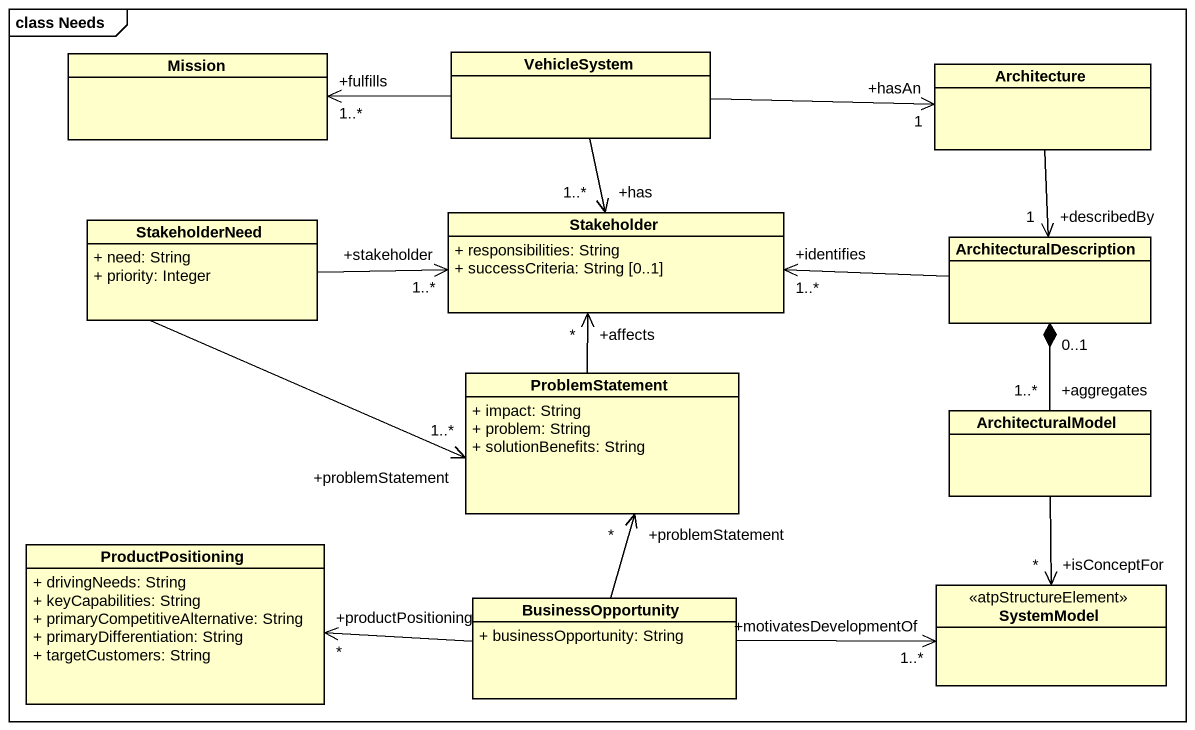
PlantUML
@startuml
mainframe class Needs
hide circle
hide empty members
skinparam classAttributeIconSize 0
class Mission
class VehicleSystem
class Architecture
class StakeholderNeed {
  + need: String
  + priority: Integer
}
class Stakeholder {
  + responsibilities: String
  + successCriteria: String [0..1]
}
class ArchitecturalDescription
class ProblemStatement {
  + impact: String
  + problem: String
  + solutionBenefits: String
}
class ArchitecturalModel
class ProductPositioning {
  + drivingNeeds: String
  + keyCapabilities: String
  + primaryCompetitiveAlternative: String
  + primaryDifferentiation: String
  + targetCustomers: String
}
class BusinessOpportunity {
  + businessOpportunity: String
}
class SystemModel <<atpStructureElement>>
VehicleSystem -left-> "+fulfills\n1..*" Mission
VehicleSystem -right-> "+hasAn\n1" Architecture
VehicleSystem --> "+has\n1..*" Stakeholder
Architecture --> "+describedBy\n1" ArchitecturalDescription
StakeholderNeed -right-> "+stakeholder\n1..*" Stakeholder
StakeholderNeed -right-> "+problemStatement\n1..*" ProblemStatement
ArchitecturalDescription -left-> "+identifies\n1..*" Stakeholder
ProblemStatement -up-> "+affects\n*" Stakeholder
ArchitecturalModel "+aggregates\n1..*" -up-* "0..1" ArchitecturalDescription
ArchitecturalModel --> "+isConceptFor\n*" SystemModel
BusinessOpportunity -up-> "+problemStatement\n*" ProblemStatement
BusinessOpportunity -left-> "+productPositioning\n*" ProductPositioning
BusinessOpportunity -right-> "+motivatesDevelopmentOf\n1..*" SystemModel
@enduml
